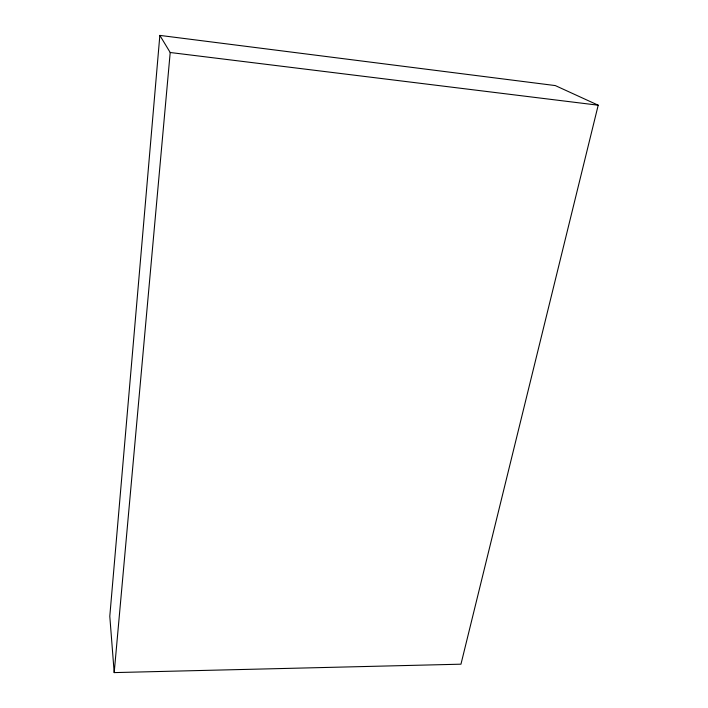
<?xml version="1.0" encoding="UTF-8"?>
<svg xmlns="http://www.w3.org/2000/svg" width="708" height="708" viewBox="0 0 708 708"><rect width="100%" height="100%" fill="white"/><g stroke="black" fill="none" stroke-linecap="round" stroke-linejoin="round"><path stroke-width="1.06" d="M159.849 35.4L109.793 616.261L114.192 672.6L460.961 664.184L598.207 105.209L555.302 85.58L159.849 35.4L170.203 52.507L114.192 672.6M170.203 52.507L598.207 105.209"/></g></svg>
